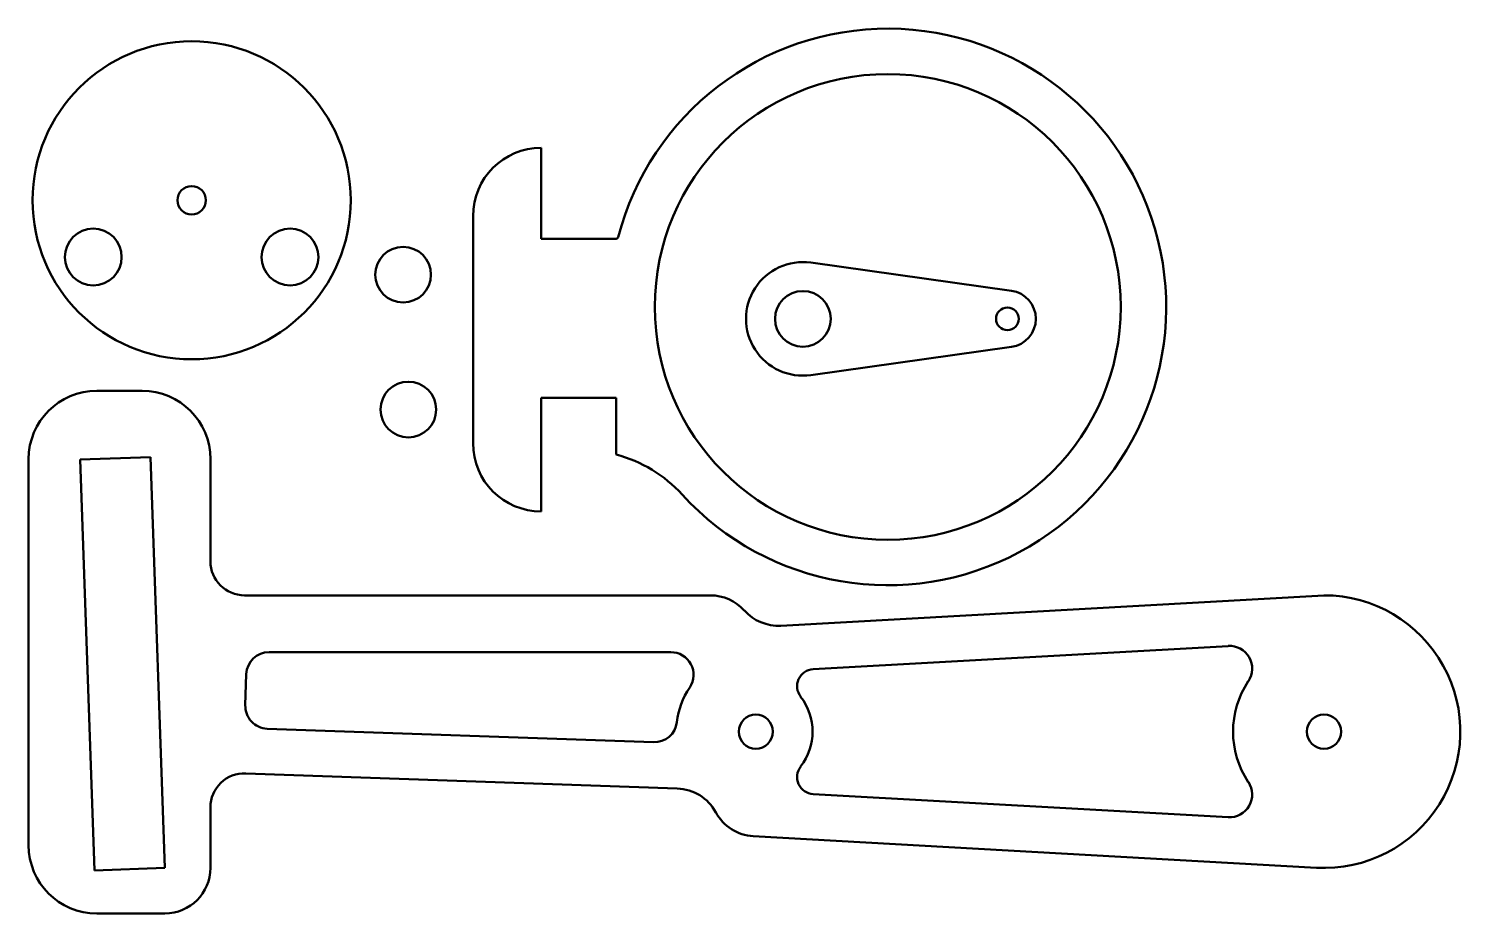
# Model space of a CAD drawing. Header units: millimetres. Extents: x -2 to 242, y -2 to 537.
# Drawn here: x 115.9 to 241.9, y 458.9 to 536.8 of the extents above; entities outside this region: 1.
import ezdxf

# ---------------------------------------------------------------- set-up
doc = ezdxf.new("R2010")
doc.units = ezdxf.units.MM
doc.layers.add('Visible (ANSI)', color=7, linetype='Continuous', lineweight=50)

msp = doc.modelspace()

# ---------------------------------------------------------------- linework, layer by layer
at = {"layer": 'Visible (ANSI)'}
for p, q in [((161.05, 518.28), (161.05, 526.28)), ((155.05, 520.28), (155.05, 500.28)), ((167.65, 518.28), (161.05, 518.28)), ((202.43, 513.71), (184.77, 516.19)), ((184.77, 506.28), (202.43, 508.76)), ((125.94, 504.89), (121.94, 504.89)), ((161.05, 504.28), (167.65, 504.28)), ((161.05, 494.28), (161.05, 504.28)), ((167.65, 504.28), (167.65, 499.28)), ((120.48, 498.84), (126.68, 499.06)), ((126.68, 499.06), (127.94, 462.89)), ((115.94, 498.89), (115.94, 464.89)), ((121.75, 462.68), (120.48, 498.84)), ((131.94, 489.89), (131.94, 498.89)), ((175.94, 486.89), (134.94, 486.89)), ((229.94, 486.89), (182.14, 484.22)), ((137.1, 481.89), (172.46, 481.89)), ((184.98, 480.39), (221.51, 482.43)), ((135.01, 477.22), (135.1, 479.96)), ((170.94, 473.97), (136.94, 475.15)), ((135.05, 471.22), (173.03, 469.89)), ((221.51, 467.35), (184.98, 469.39)), ((131.94, 462.89), (131.94, 468.22)), ((179.72, 465.68), (229.27, 462.91)), ((127.94, 462.89), (121.75, 462.68)), ((121.94, 458.89), (127.94, 458.89))]:
    msp.add_line(p, q, dxfattribs=at)
for centre, radius in [((130.29, 521.67), 14), ((191.55, 512.28), 20.5), ((130.29, 521.67), 1.25), ((121.63, 516.67), 2.5), ((138.95, 516.67), 2.5), ((148.9, 515.12), 2.45), ((184.08, 511.23), 2.45), ((202.08, 511.23), 1), ((149.36, 503.25), 2.45), ((179.94, 474.89), 1.5), ((229.94, 474.89), 1.5), ((0, 0), 2.45)]:
    msp.add_circle(centre, radius, dxfattribs=at)
for centre, radius, start, end in [((191.55, 512.28), 24.5, 222.3802, 165.4839), ((161.05, 520.28), 6, 90, 180), ((167.65, 518.47), 0.188, 270, 345.4839), ((184.08, 511.23), 5, 82.0164, 277.9836), ((202.08, 511.23), 2.5, 277.9836, 82.0164), ((121.94, 498.89), 6, 90, 180), ((125.94, 498.89), 6, 0, 90), ((161.05, 500.28), 6, 180, 270), ((164.59, 487.68), 12, 42.3802, 75.216), ((134.94, 489.89), 3, 180, 270), ((175.94, 482.89), 4, 41.682, 90), ((229.94, 474.89), 12, 266.7985, 90), ((181.92, 488.21), 4, 221.682, 273.2015), ((137.1, 479.89), 2, 90, 178), ((172.46, 479.89), 2, 326.251, 90), ((221.62, 480.44), 2, 326.3316, 93.2015), ((185.07, 478.89), 1.5, 93.2015, 217.9799), ((229.94, 474.89), 8, 146.3316, 213.6684), ((179.94, 474.89), 7, 146.251, 173.1591), ((179.94, 474.89), 5, 322.0201, 37.9799), ((137.01, 477.15), 2, 178, 268), ((171.01, 475.96), 2, 268, 353.1591), ((185.07, 470.89), 1.5, 142.0201, 266.7985), ((134.94, 468.22), 3, 88, 180), ((221.62, 469.35), 2, 266.7985, 33.6684), ((172.89, 465.89), 4, 28.2311, 88), ((179.94, 469.68), 4, 208.2311, 266.7985), ((121.94, 464.89), 6, 180, 270), ((127.94, 462.89), 4, 270, 0)]:
    msp.add_arc(centre, radius, start, end, dxfattribs=at)

doc.saveas('drawing.dxf')
